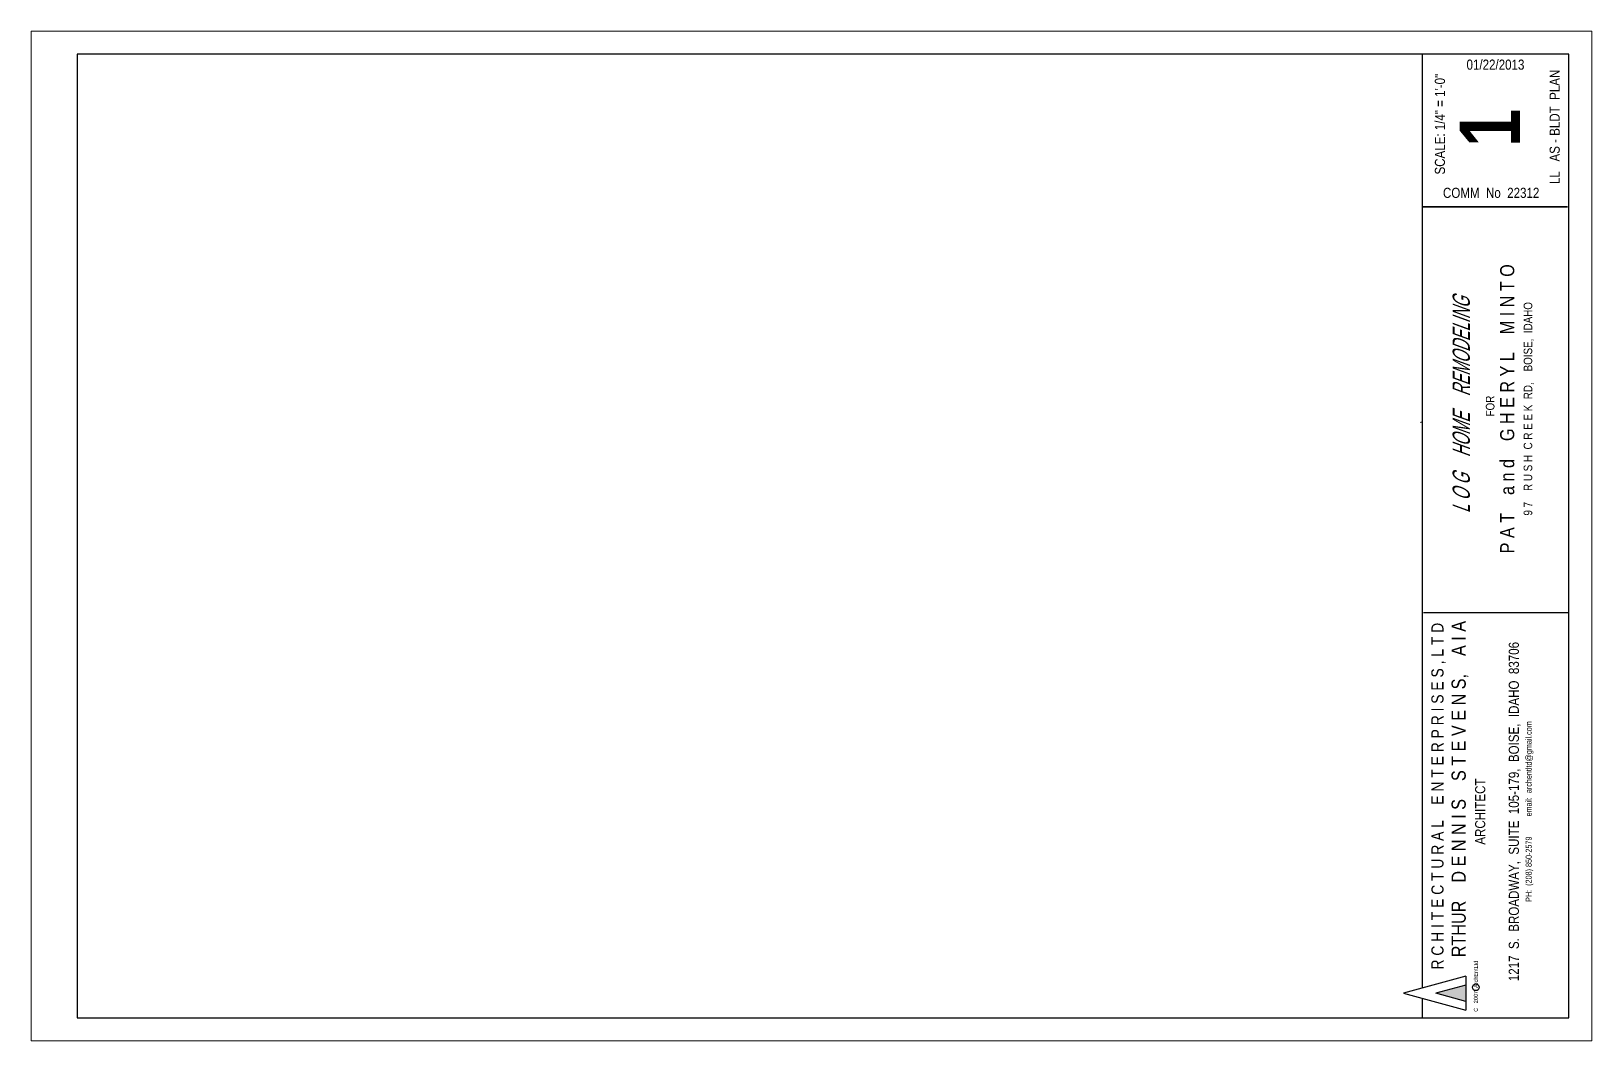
# Model space of a CAD drawing. Header units: inches. Extents: x -582 to 3762, y 164 to 3028.
# Drawn here: x -582 to 1050, y 164 to 1220 of the extents above; entities that cross this region are included whole.
import ezdxf

# ---------------------------------------------------------------- set-up
doc = ezdxf.new("R2010")
doc.units = ezdxf.units.IN
doc.header["$MEASUREMENT"] = 0
doc.linetypes.add('DASHDOT2', pattern=[0.5, 0.25, -0.125, 0, -0.125])
doc.linetypes.add('HIDDEN', pattern=[0.375, 0.25, -0.125])
for name, color, linetype in [('SETBACK', 1, 'DASHDOT2'), ('TITLE BLOCK', 7, 'Continuous'), ('TITLE_BLOCK', 250, 'Continuous')]:
    doc.layers.add(name, color=color, linetype=linetype)
doc.styles.add('ARCH ENT', font='technical.ttf', dxfattribs={"height": 2})
doc.styles.add('ARCHENT', font='technical.ttf', dxfattribs={"height": 6})
doc.styles.add('EXIST', font='romans.shx', dxfattribs={"width": 0.75, "oblique": 20, "height": 12})

msp = doc.modelspace()

# ---------------------------------------------------------------- hatches: boundary and pattern name
at = {"layer": 'TITLE_BLOCK', "linetype": 'Continuous', "ltscale": 0.5}
msp.add_hatch(color=1, dxfattribs=at).paths.add_polyline_path([(918.6, 221.9), (887.5, 213.4), (918.6, 205)])

# ---------------------------------------------------------------- linework, layer by layer
at = {"layer": 'SETBACK'}
msp.add_line((873.3, 811), (871.3, 810.5), dxfattribs=at)
at = {"layer": 'TITLE BLOCK', "color": 7, "linetype": 'Continuous', "lineweight": 0, "ltscale": 0.5}
for p, q in [((1050.4, 1219.6), (-581.5, 1219.6)), ((-581.5, 1219.6), (-581.5, 163.7)), ((1050.4, 1219.6), (1050.4, 163.7)), ((-581.5, 163.7), (1050.4, 163.7))]:
    msp.add_line(p, q, dxfattribs=at)
at = {"layer": 'TITLE BLOCK', "color": 7, "linetype": 'Continuous', "lineweight": 30, "ltscale": 0.5}
for p, q in [((-533.5, 1195.6), (-533.5, 187.7)), ((1026.4, 1195.6), (-533.5, 1195.6)), ((873.3, 218.8), (873.3, 1195.6)), ((1026.4, 187.7), (1026.4, 1195.6)), ((874.5, 611.8), (1026.4, 611.8)), ((918.6, 231.1), (853.7, 213.4)), ((918.6, 231.1), (918.6, 195.8)), ((918.6, 231), (918.6, 195.7)), ((918.6, 221.8), (887.5, 213.4)), ((918.6, 221.8), (887.5, 213.4)), ((918.6, 204.9), (887.5, 213.4)), ((918.6, 204.9), (887.5, 213.4)), ((873.3, 187.7), (873.3, 208.1)), ((-533.5, 187.7), (1026.4, 187.7)), ((873.3, 187.7), (1026.4, 187.7))]:
    msp.add_line(p, q, dxfattribs=at)
at = {"layer": 'TITLE BLOCK', "color": 7, "linetype": 'Continuous', "lineweight": 30, "ltscale": 0.0625}
msp.add_line((853.7, 213.4), (918.6, 195.8), dxfattribs=at)
at = {"layer": 'TITLE BLOCK', "color": 7, "linetype": 'Continuous', "lineweight": 30, "ltscale": 0.5, "const_width": 1.58}
msp.add_lwpolyline([(873.3, 1035.9), (1025.2, 1035.9)], dxfattribs=at)
at = {"layer": 'TITLE BLOCK', "color": 7, "linetype": 'Continuous'}
msp.add_circle((929.1, 219.6), 3.5, dxfattribs=at)

# ---------------------------------------------------------------- texts
at = {"layer": 'TITLE BLOCK', "color": 7, "linetype": 'Continuous', "lineweight": 30, "ltscale": 0.5, "char_height": 10.551, "attachment_point": 5, "style": 'ARCH ENT'}
for s, insert in [('\\A1;01/22/2013', (949.7, 1184.6)), ('COMM  No  22312', (945.2, 1050.5))]:
    msp.add_mtext(s, dxfattribs=dict(at, insert=insert))
at = {"layer": 'TITLE BLOCK', "color": 7, "linetype": 'Continuous', "lineweight": 30, "ltscale": 0.5, "rotation": 90, "style": 'ARCH ENT'}
for s, insert, char_height, attachment_point in [('LL   AS - BLDT  PLAN', (1011.7, 1119.6), 10.551, 5), ('SCALE: 1/4" = 1\'-0"  ', (891.7, 1122.4), 10.551, 5), ('{\\fTechnical|b1|i0|c0|p34;1}', (912.1, 1118.5), 63.306, 2), ('\\P{\\H0.3769x;  FOR\\P\\H1.644x;P A T    a n d    G H E R Y L    M I N T O\\P\\H0.6083x;9 7    R U S H  C R E E K  RD,    BOISE,  IDAHO}', (944.9, 824.7), 23.802, 5), ('        R C H I T E C T U R A L    E N T E R P R I S E S , L T D\\P{\\H1.167x;          RTHUR    D E N N I S    S T E V E N S,    A I A\\P\\H0.7145x;ARCHITECT\\P\\P1217  S.  BROADWAY,  SUITE  105-179,  BOISE,  IDAHO  83706\\P\\H0.5999x;PH:  (208) 850-2579          email:  archentltd@gmail.com}', (882.7, 403.4), 12.661, 2)]:
    msp.add_mtext(s, dxfattribs=dict(at, insert=insert, char_height=char_height, attachment_point=attachment_point))
at = {"layer": 'TITLE BLOCK', "color": 7, "linetype": 'Continuous', "lineweight": 9, "ltscale": 50, "insert": (904.9, 828.6), "char_height": 18, "width": 403, "attachment_point": 2, "rotation": 90, "style": 'EXIST'}
msp.add_mtext('{\\fTechnical|b0|i0|c0|p34;L O G    HOME    REMODELING}', dxfattribs=at)
at = {"layer": 'TITLE BLOCK', "color": 7, "linetype": 'HIDDEN', "insert": (927.1, 194), "char_height": 4.197, "width": 59, "attachment_point": 1, "rotation": 90, "style": 'ARCHENT'}
msp.add_mtext('C   2007  ArchEntLtd', dxfattribs=at)

doc.saveas('drawing.dxf')
